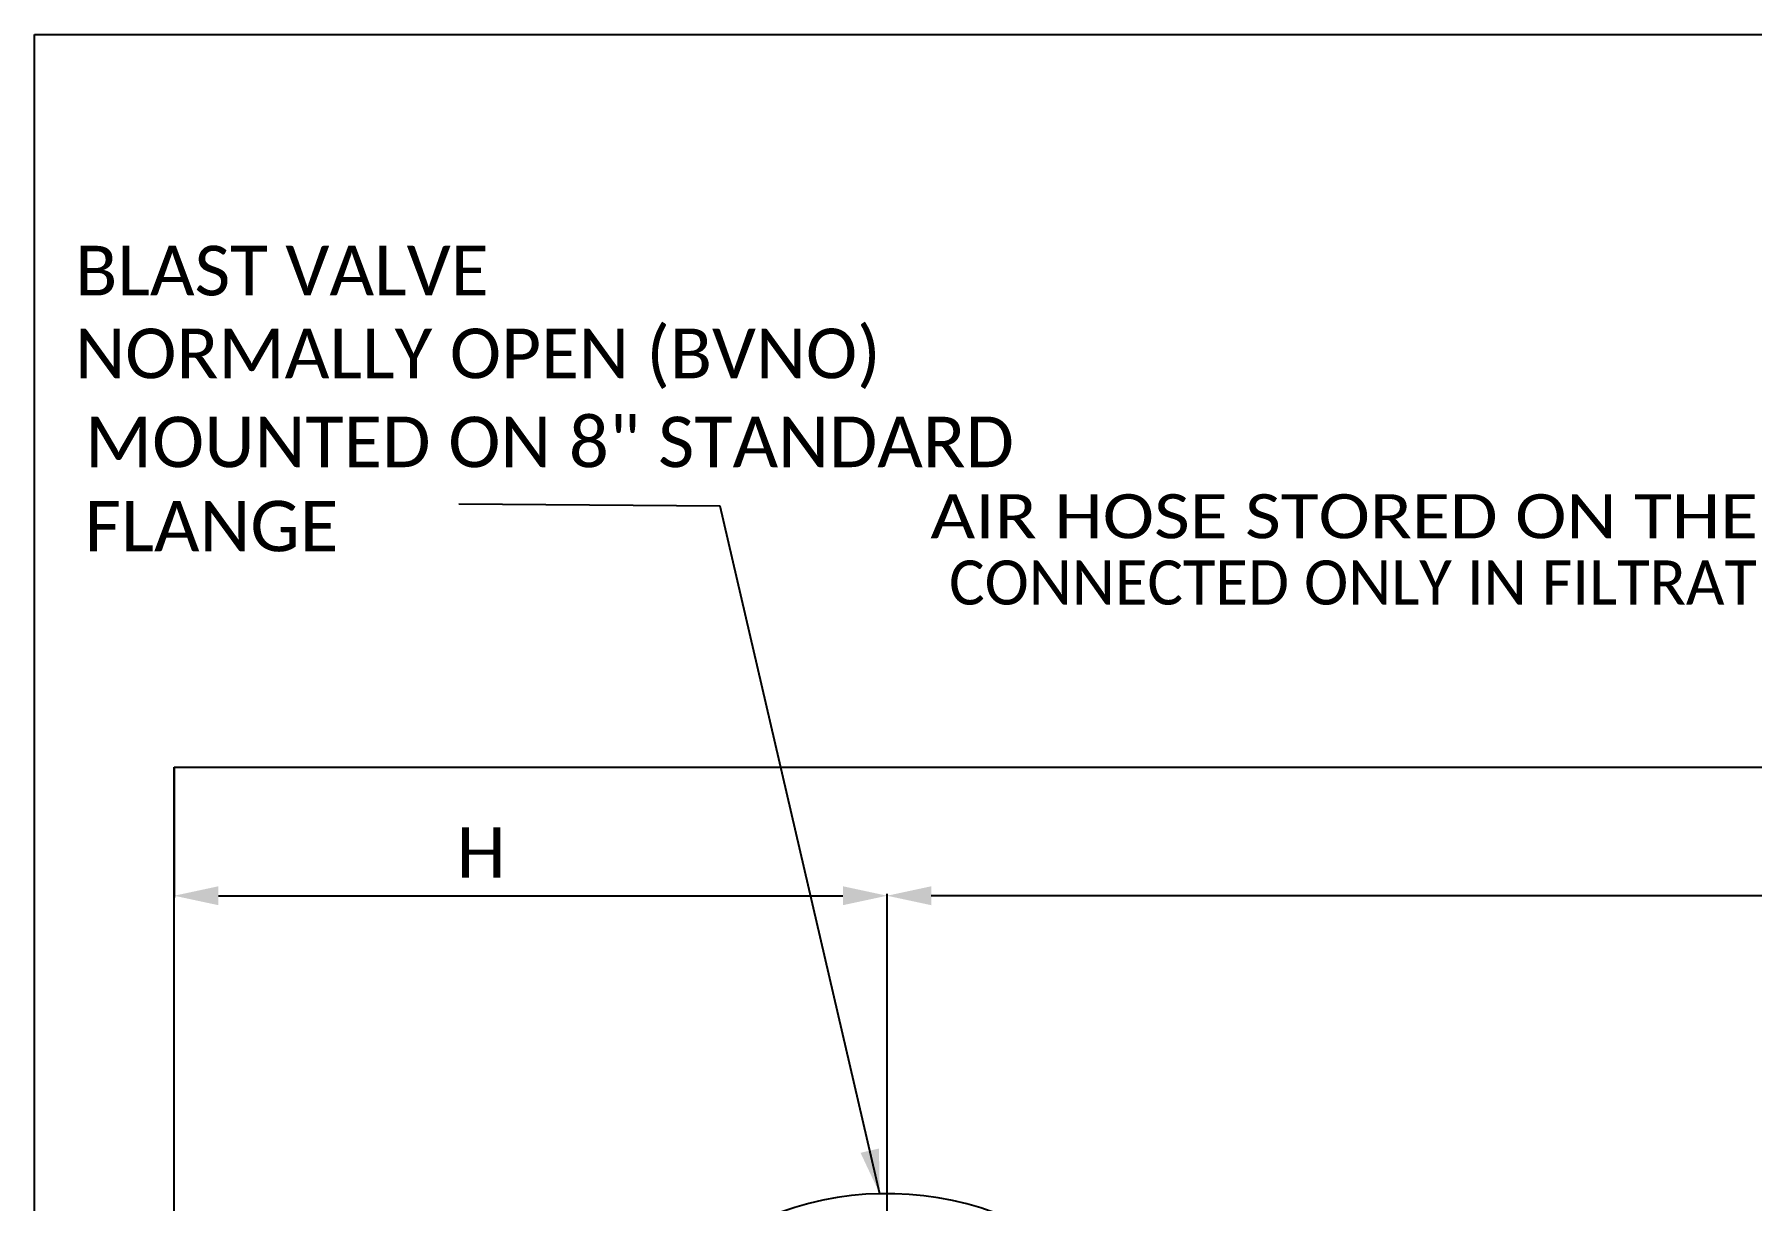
# Model space of a CAD drawing. Header units: millimetres. Extents: x 6781 to 13993, y -7973 to 4183.
# Drawn here: x 6781 to 8142, y -4694 to -3770 of the extents above; entities that cross this region are included whole.
import ezdxf
from ezdxf.enums import TextEntityAlignment as Align

# ---------------------------------------------------------------- set-up
doc = ezdxf.new("R2010")
doc.units = ezdxf.units.MM
doc.header["$LTSCALE"] = 307.34
doc.header["$PDMODE"] = 3
doc.header["$PDSIZE"] = 8
doc.linetypes.add('DASHED', pattern=[0.2, 0.1, -0.1])
doc.layers.get('0').update_dxf_attribs({"linetype": 'CONTINUOUS'})
doc.layers.get('Defpoints').update_dxf_attribs({"linetype": 'CONTINUOUS'})
doc.styles.get("Standard").update_dxf_attribs({"font": 'calibri.ttf'})
doc.dimstyles.new('DIMSTYLE_1', dxfattribs={"dimtxt": 40, "dimasz": 35, "dimexe": 1.5, "dimexo": 1, "dimgap": 1, "dimtad": 1, "dimdsep": 46, "dimtxsty": 'Standard', "dimblk": '_FILLED', "dimblk1": '_FILLED', "dimblk2": '_FILLED', "dimcen": 0.09, "dimazin": 2, "dimtp": 0.01, "dimtm": 0.01, "dimtfac": 1, "dimtofl": 0, "dimtmove": 0, "dimatfit": 3, "dimldrblk": '_FILLED', "dimfxl": 1, "dimtolj": 1, "dimarcsym": 0})
doc.dimstyles.get("Standard").update_dxf_attribs({"dimtxt": 35, "dimasz": 35, "dimexe": 1.5, "dimexo": 1, "dimtad": 1, "dimdsep": 46, "dimtxsty": 'Standard', "dimblk": '_FILLED', "dimblk1": '_FILLED', "dimblk2": '_FILLED', "dimcen": 0.09, "dimazin": 2, "dimtol": 1, "dimtp": 0.01, "dimtm": 0.01, "dimtfac": 1, "dimtofl": 0, "dimtmove": 0, "dimatfit": 3, "dimldrblk": '_FILLED', "dimfxl": 1, "dimtolj": 1, "dimarcsym": 0})

# ---------------------------------------------------------------- blocks, each defined once
blk = doc.blocks.new('_FILLED')
at = {"color": 0, "linetype": 'ByBlock'}
blk.add_solid([(0, 0), (-1, 0.214), (-1, -0.214)], dxfattribs=at)
blk = doc.blocks.new('*D1024')
at = {"color": 0, "linetype": 'Continuous', "lineweight": -2}
for p, q in [((6891.8, -4351.4), (6891.8, -4453.8)), ((6926.8, -4452.3), (7421.8, -4452.3)), ((7456.8, -4921.2), (7456.8, -4450.8))]:
    blk.add_line(p, q, dxfattribs=at)
at = {"layer": 'Defpoints', "color": 0}
for p in [(6891.8, -4350.4), (7456.8, -4452.3), (7456.8, -4922.2)]:
    blk.add_point(p, dxfattribs=at)
at = {"color": 0, "linetype": 'ByBlock', "lineweight": -2, "xscale": 35, "yscale": 35, "zscale": 35, "rotation": 180}
blk.add_blockref('_FILLED', (6891.8, -4452.3), dxfattribs=at)
at = {"color": 0, "linetype": 'ByBlock', "lineweight": -2, "xscale": 35, "yscale": 35, "zscale": 35}
blk.add_blockref('_FILLED', (7456.8, -4452.3), dxfattribs=at)
at = {"color": 0, "insert": (7135.1, -4398), "char_height": 40, "attachment_point": 2, "line_spacing_factor": 0.9}
blk.add_mtext('\\A1;H', dxfattribs=at)
blk = doc.blocks.new('*D1028')
at = {"color": 0, "linetype": 'Continuous', "lineweight": -2}
for p, q in [((7456.8, -4743), (7456.8, -4450.8)), ((9166.5, -4452.3), (7491.8, -4452.3)), ((9201.5, -4688.3), (9201.5, -4450.8))]:
    blk.add_line(p, q, dxfattribs=at)
at = {"layer": 'Defpoints', "color": 0}
for p in [(7456.8, -4452.3), (9201.5, -4689.3), (7456.8, -4744)]:
    blk.add_point(p, dxfattribs=at)
at = {"color": 0, "linetype": 'ByBlock', "lineweight": -2, "xscale": 35, "yscale": 35, "zscale": 35, "rotation": 180}
blk.add_blockref('_FILLED', (7456.8, -4452.3), dxfattribs=at)
at = {"color": 0, "linetype": 'ByBlock', "lineweight": -2, "xscale": 35, "yscale": 35, "zscale": 35}
blk.add_blockref('_FILLED', (9201.5, -4452.3), dxfattribs=at)
at = {"color": 0, "insert": (8328.7, -4398), "char_height": 40, "attachment_point": 2, "line_spacing_factor": 0.9}
blk.add_mtext('\\A1;E', dxfattribs=at)

msp = doc.modelspace()

# ---------------------------------------------------------------- linework, layer by layer
at = {"color": 0, "linetype": 'Continuous'}
for p, q in [((6780.95812, -3769.66254), (13992.87849, -3769.66254)), ((6891.81696, -4350.39485), (9993.70372, -4350.39485)), ((6891.81696, -6750.39485), (6891.81696, -4350.39485))]:
    msp.add_line(p, q, dxfattribs=at)
msp.add_line((6780.95812, -7972.78928), (6780.95812, -3769.66254))
msp.add_arc((7456.81696, -4935.45679), 247.1, 323.39432373, 311.41894023, dxfattribs=at)
at = {"color": 0, "linetype": 'DASHED'}
msp.add_open_spline([(8658.44382, -4629.87816), (8522.78364, -4635.1465), (8323.78752, -4782.40907), (8166.44823, -5127.96372), (7978.90648, -5464.55894), (7880.84616, -5676.14983), (7830.17542, -5928.27595)], degree=3, knots=[0, 0, 0, 0, 0.2142460884, 0.5213755803, 0.7417635177, 1, 1, 1, 1], dxfattribs=at)

# ---------------------------------------------------------------- texts
at = {"color": 0, "linetype": 'Continuous'}
for s, width, p, p2 in [('AIR HOSE STORED ON THE BLOWER', 1.114773, (7491.10222, -4169.08106), (8379.03996, -4169.08106)), ('CONNECTED ONLY IN FILTRATION MODE', 0.958281, (7505.94658, -4221.58106), (8379.03996, -4221.58106))]:
    msp.add_text(s, height=35, dxfattribs=dict(at, width=width)).set_placement(p, p2, align=Align.FIT)
at = {"linetype": 'ByBlock', "insert": (6813.31293, -3937.2255), "char_height": 39.375, "width": 667.7969712, "attachment_point": 1}
msp.add_mtext('BLAST VALVE \\PNORMALLY OPEN (BVNO) ', dxfattribs=at)
at = {"insert": (6820.94639, -4072.68205), "char_height": 40, "width": 904.0801234, "attachment_point": 1}
msp.add_mtext('MOUNTED ON 8" STANDARD\\PFLANGE', dxfattribs=at)

# ---------------------------------------------------------------- dimensions: what is measured, and where the dimension line sits
at = {"color": 0, "linetype": 'Continuous'}
for p1, p2, angle, text, picture, middle in [((6891.81696, -4350.39485), (7456.81696, -4922.17107), 0, 'H', '*D1024', (7135.09543, -4452.3225)), ((9201.46265, -4689.32042), (7456.81696, -4744.02823), 180, 'E', '*D1028', (8328.6534, -4452.3225))]:
    dim = msp.add_linear_dim(base=(7456.81696, -4452.3225), p1=p1, p2=p2, angle=angle, text=text, dimstyle='DIMSTYLE_1', dxfattribs=at)
    dim.commit()
    dim.dimension.update_dxf_attribs({"geometry": picture, "text_midpoint": middle, "dimtype": 160})

# ---------------------------------------------------------------- leaders
msp.add_leader([(7450.97612, -4688.42583), (7324.4195, -4143.54983), (7117.27535, -4142.00332)], dimstyle='Standard', override={"dimtad": 0}, dxfattribs=at)

doc.saveas('drawing.dxf')
